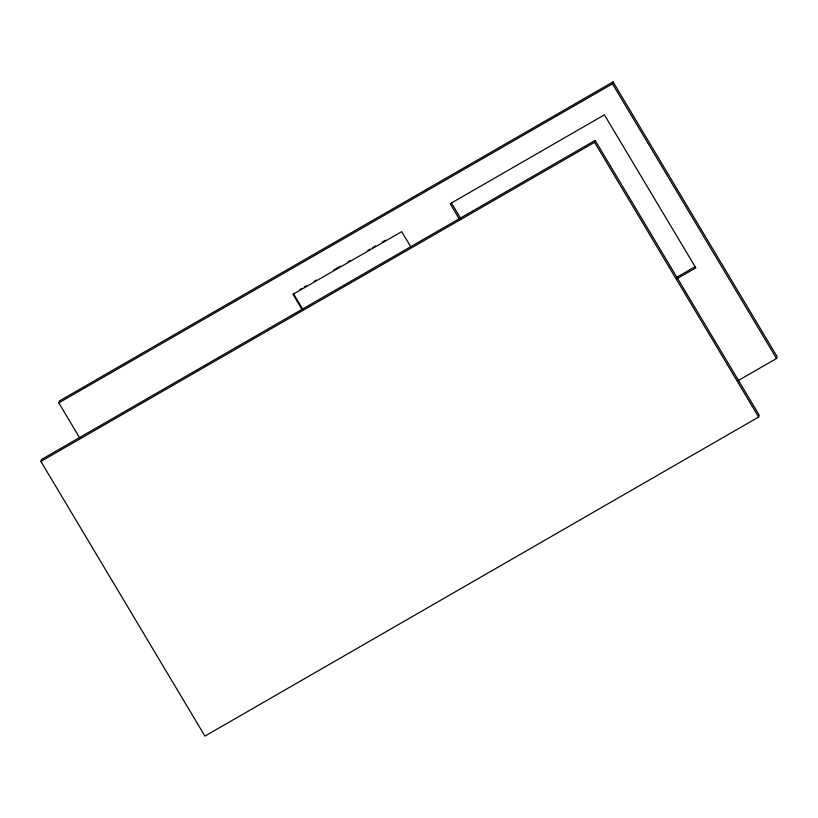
<?xml version="1.0" encoding="UTF-8"?>
<svg xmlns="http://www.w3.org/2000/svg" width="818" height="818" viewBox="0 0 818 818"><rect width="100%" height="100%" fill="white"/><g stroke="black" fill="none" stroke-linecap="round" stroke-linejoin="round"><path stroke-width="1.23" d="M40.9 461.424L41.493 459.491L595.167 140.42L759.206 415.104L758.623 417.027L204.94 736.098L40.9 461.424L594.584 142.342L595.167 140.42M79.704 437.916L58.794 402.896L59.377 400.973L613.06 81.902L777.1 356.576L776.507 358.509L737.754 380.84M58.794 402.896L612.467 83.825L613.06 81.902M299.858 289.562L302.057 288.294M304.245 287.026L306.443 285.758M314.132 281.331L316.331 280.063M333.908 269.93L340.503 266.136M348.192 261.699L350.39 260.441M367.967 250.308L370.165 249.04M372.364 247.772L375.656 245.881M382.251 242.077L385.544 240.175M676.568 277.384L695.3 266.586M677.079 278.672L695.811 267.885L604.41 114.847L450.176 203.723L459.317 219.03M612.467 83.825L776.507 358.509M594.584 142.342L758.623 417.027M451.413 202.895L461.209 219.285M410.841 246.903L401.73 231.647L292.967 294.327L302.077 309.582M293.263 293.355L303.028 309.705"/></g></svg>
